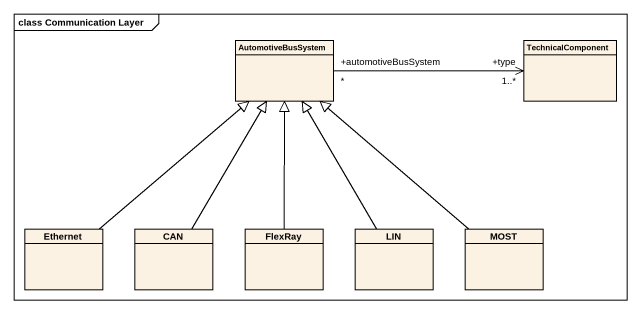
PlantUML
@startuml
mainframe class Communication Layer
hide circle
hide empty members
class AutomotiveBusSystem
class TechnicalComponent
class Ethernet
class CAN
class FlexRay
class LIN
class MOST
AutomotiveBusSystem "+automotiveBusSystem\n*" -right-> "+type\n1..*" TechnicalComponent
Ethernet -up-|> AutomotiveBusSystem
CAN -up-|> AutomotiveBusSystem
FlexRay -up-|> AutomotiveBusSystem
LIN -up-|> AutomotiveBusSystem
MOST -up-|> AutomotiveBusSystem
@enduml
